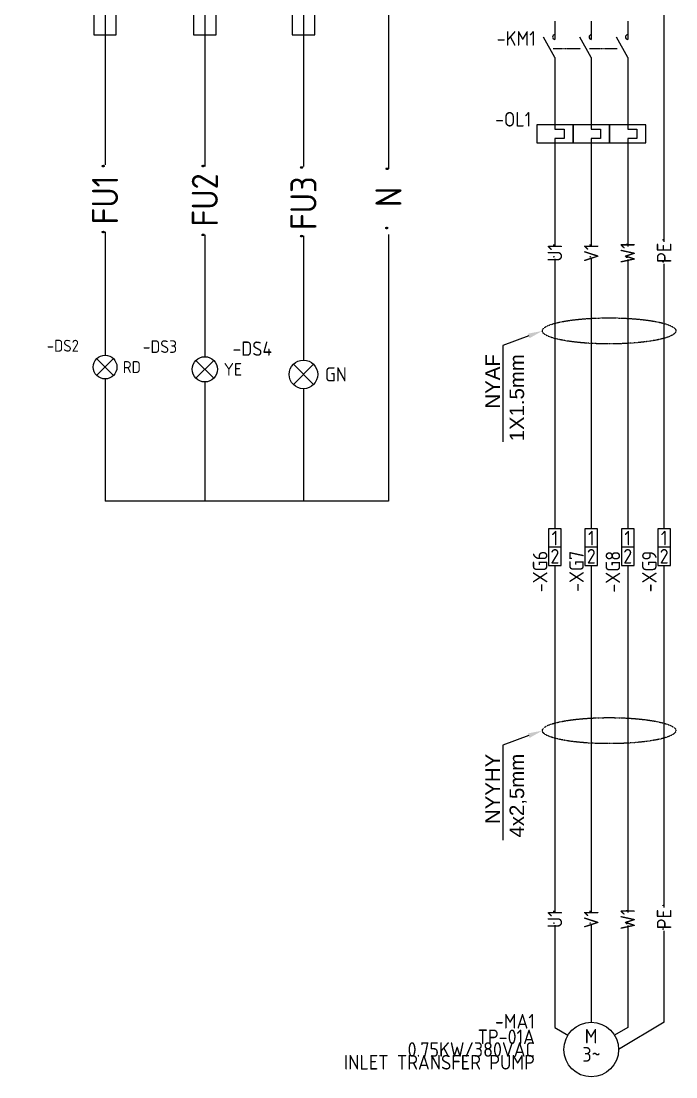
# Model space of a CAD drawing. Header units: millimetres. Extents: x 67033 to 212947, y 35102 to 335921.
# Drawn here: x 68221 to 69319, y 166280 to 168049 of the extents above; entities that cross this region are included whole.
import ezdxf
from ezdxf import colors
from ezdxf.entities.mleader import LeaderData, LeaderLine
from ezdxf.enums import TextEntityAlignment as Align
from ezdxf.math import Vec2, Vec3

# ---------------------------------------------------------------- set-up
doc = ezdxf.new("R2010")
doc.units = ezdxf.units.MM
doc.linetypes.add('DASHED', pattern=[0.75, 0.5, -0.25])
for name, color, linetype in [('DESC', 1, 'Continuous'), ('LINK', 9, 'DASHED'), ('MISC', 2, 'Continuous'), ('RED_2.5mm^2', 1, 'Continuous'), ('SYMS', 7, 'Continuous'), ('TAGS', 51, 'Continuous'), ('TERMS', 4, 'Continuous')]:
    doc.layers.add(name, color=color, linetype=linetype)
doc.styles.get("Standard").update_dxf_attribs({"font": 'arial.ttf'})
doc.styles.add('WD_IEC', font='isocp2.shx', dxfattribs={"width": 0.9, "height": 4})

# ---------------------------------------------------------------- blocks, each defined once
blk = doc.blocks.new('VMS21P')
for p, q in [((0, 7.5), (0, 2.5)), ((0, -2.5), (-3.12, 3.12)), ((0, -2.5), (0, -7.5))]:
    blk.add_line(p, q)
blk.add_arc((0, 3.12), 0.625, 90, 270)
at = {"style": 'WD_IEC'}
for tag, p in [('INST', (-5.25, 6.75)), ('LOC', (-5.25, 3.75)), ('TAG2', (-5.25, 0.75)), ('XREF', (-5.25, -3.75)), ('DESC1', (-5.25, -6.75)), ('DESC2', (-5.25, -9.75)), ('DESC3', (-5.25, -12.75))]:
    blk.add_attdef(tag, text='', height=2.5, dxfattribs=at).set_placement(p, align=Align.RIGHT)
blk.add_attdef('TERM01', text='', height=2, rotation=90, dxfattribs=at).set_placement((-1, 7.5), align=Align.RIGHT)
at = {"style": 'WD_IEC', "flags": 1}
for tag, p, height in [('X2TERM01', (0, 7.5), 0.32), ('X4LINK', (-2.91, 0), 0.32), ('X1LINK', (-0.5, 0), 0.32), ('CONTACT', (4, -3.5), 1), ('FAMILY', (4, -5), 1), ('X8TERM02', (0, -7.5), 0.32)]:
    blk.add_attdef(tag, p, '', height=height, dxfattribs=at)
at = {"style": 'WD_IEC'}
blk.add_attdef('TERM02', (-1, -7.5), '', height=2, rotation=90, dxfattribs=at)
blk = doc.blocks.new('VOL1')
for p, q in [((0, 7.5), (0, 1.25)), ((-5, 2.5), (-5, -2.5)), ((5, 2.5), (-5, 2.5)), ((0, 1.25), (2.5, 1.25)), ((2.5, 1.25), (2.5, -1.25)), ((5, -2.5), (5, 2.5)), ((-5, -2.5), (5, -2.5)), ((0, -1.25), (0, -7.5)), ((2.5, -1.25), (0, -1.25))]:
    blk.add_line(p, q)
at = {"style": 'WD_IEC'}
for tag, p in [('INST', (-6.5, 9)), ('LOC', (-6.5, 5.5)), ('TAG1', (-6.5, 2)), ('RATING1', (-6.5, -2.5)), ('XREF', (-6.5, -6.5)), ('DESC1', (-6.5, -10.35)), ('DESC2', (-6.5, -13.85)), ('DESC3', (-6.5, -17.35))]:
    blk.add_attdef(tag, text='', height=2.5, dxfattribs=at).set_placement(p, align=Align.RIGHT)
blk.add_attdef('TERM01', text='', height=2, rotation=90, dxfattribs=at).set_placement((-1, 7.5), align=Align.RIGHT)
at = {"style": 'WD_IEC', "flags": 1}
for tag, p, height in [('X2TERM01', (0, 7.5), 0.32), ('MFG', (2.75, 6.5), 1.5), ('CAT', (2.75, 4), 1.5), ('X4LINK', (-5, 0), 0.32), ('X1LINK', (5, 0), 0.32), ('ASSYCODE', (1, -4), 1), ('FAMILY', (1, -5.5), 1), ('X8TERM02', (0, -7.5), 0.32), ('CATDESC', (1, -7), 1)]:
    blk.add_attdef(tag, p, '', height=height, dxfattribs=at)
at = {"style": 'WD_IEC'}
blk.add_attdef('TERM02', (-1, -7.5), '', height=2, rotation=90, dxfattribs=at)
blk = doc.blocks.new('VOL2')
for p, q in [((0, 7.5), (0, 1.25)), ((-5, 2.5), (-5, -2.5)), ((5, 2.5), (-5, 2.5)), ((0, 1.25), (2.5, 1.25)), ((2.5, 1.25), (2.5, -1.25)), ((5, -2.5), (5, 2.5)), ((-5, -2.5), (5, -2.5)), ((0, -1.25), (0, -7.5)), ((2.5, -1.25), (0, -1.25))]:
    blk.add_line(p, q)
at = {"style": 'WD_IEC'}
for tag, p in [('INST', (-6.5, 9)), ('LOC', (-6.5, 5.5)), ('TAG2', (-6.5, 2)), ('RATING1', (-6.5, -2.5)), ('XREF', (-6.5, -6.5)), ('DESC1', (-6.5, -10.35)), ('DESC2', (-6.5, -13.85)), ('DESC3', (-6.5, -17.35))]:
    blk.add_attdef(tag, text='', height=2.5, dxfattribs=at).set_placement(p, align=Align.RIGHT)
blk.add_attdef('TERM01', text='', height=2, rotation=90, dxfattribs=at).set_placement((-1, 7.5), align=Align.RIGHT)
at = {"style": 'WD_IEC', "flags": 1}
for tag, p, height in [('X2TERM01', (0, 7.5), 0.32), ('X4LINK', (-5, 0), 0.32), ('X1LINK', (5, 0), 0.32), ('FAMILY', (1, -5.5), 1), ('X8TERM02', (0, -7.5), 0.32)]:
    blk.add_attdef(tag, p, '', height=height, dxfattribs=at)
at = {"style": 'WD_IEC'}
blk.add_attdef('TERM02', (-1, -7.5), '', height=2, rotation=90, dxfattribs=at)
blk = doc.blocks.new('VT0_LGENERIC')
at = {"style": 'WD_IEC', "flags": 1}
for tag, p in [('X2TERM01', (0, 4)), ('X8TERM01', (0, -4))]:
    blk.add_attdef(tag, p, '', height=0.16, rotation=90, dxfattribs=at)
at = {"style": 'WD_IEC'}
blk.add_attdef('COLOR', text='', height=2.5, rotation=90, dxfattribs=at).set_placement((0, 0), align=Align.MIDDLE_CENTER)
for tag, p in [('X2_TINY_DOT_DONT_REMOVE', (0, 4)), ('X8_TINY_DOT_DONT_REMOVE', (0, -4))]:
    blk.add_attdef(tag, p, '', height=0.0001, rotation=90, dxfattribs=at)
blk = doc.blocks.new('VSP1001')
for p, q in [((1.75, 5), (-1.75, 5)), ((-1.75, 5), (-1.75, -5)), ((1.75, -5), (1.75, 5)), ((1.75, 0), (-1.75, 0)), ((-1.75, -5), (1.75, -5))]:
    blk.add_line(p, q)
at = {"linetype": 'Continuous', "style": 'WD_IEC', "width": 0.9, "flags": 8}
blk.add_attdef('TERMDESC01', (-1, 6), '', height=2, rotation=90, dxfattribs=at)
blk.add_attdef('X2WIRE01', text='', height=2, rotation=90, dxfattribs=at).set_placement((1, 6), align=Align.TOP_LEFT)
at = {"style": 'WD_IEC'}
for tag, p in [('INST', (-4, 5)), ('LOC', (-4, 2)), ('TAG1', (-4, -1)), ('DESC1', (-4, -4.1)), ('DESC2', (-4, -7.85)), ('DESC3', (-4, -11.6))]:
    blk.add_attdef(tag, text='', height=2.5, dxfattribs=at).set_placement(p, align=Align.RIGHT)
for tag, p in [('TERM01', (0, 2.5)), ('TERM02', (0, -2.5))]:
    blk.add_attdef(tag, text='', height=2, dxfattribs=at).set_placement(p, align=Align.MIDDLE_CENTER)
at = {"style": 'WD_IEC', "width": 0.9, "flags": 1}
for tag, p in [('ACE_FLAG', (-0.5, 4.5)), ('X2TERM01', (0, 5)), ('CAT', (-0.96, 0.48)), ('MFG', (-0.88, 1.65)), ('ASSYCODE', (-1.03, -0.58)), ('FAMILY', (-1.03, -1.66)), ('X8TERM02', (0, -5))]:
    blk.add_attdef(tag, p, '', height=0.25, dxfattribs=at)
at = {"linetype": 'Continuous', "style": 'WD_IEC', "width": 0.9, "flags": 8}
blk.add_attdef('TERMDESC02', text='', height=2, rotation=90, dxfattribs=at).set_placement((-1, -6), align=Align.RIGHT)
blk.add_attdef('X8WIRE02', text='', height=2, rotation=90, dxfattribs=at).set_placement((1, -6), align=Align.TOP_RIGHT)
blk = doc.blocks.new('VMO14')
blk.add_line((20, 7.5), (7.5, 0))
blk.add_circle((0, 0), 7.5)
at = {"style": 'WD_IEC'}
for tag, p in [('INST', (-15.5, 12.75)), ('LOC', (-15.5, 9.25)), ('TAG1', (-15.5, 5.75)), ('DESC1', (-15.5, 1.5)), ('DESC2', (-15.5, -2)), ('DESC3', (-15.5, -5.5)), ('RATING1', (-15.5, -9)), ('RATING2', (-15.5, -12.5)), ('RATING3', (-15.5, -16))]:
    blk.add_attdef(tag, text='', height=2.5, dxfattribs=at).set_placement(p, align=Align.RIGHT)
blk.add_attdef('TERM02', (-0.81, 7.4), '', height=2, rotation=90, dxfattribs=at)
for tag, p in [('TERM04', (19, 10)), ('TERM01', (-7.47, 4.61)), ('TERM03', (9.66, 4.61))]:
    blk.add_attdef(tag, text='', height=2, rotation=90, dxfattribs=at).set_placement(p, align=Align.RIGHT)
at = {"style": 'WD_IEC', "flags": 1}
for tag, p, height in [('MFG', (22.75, 9), 1.5), ('X2TERM02', (0, 7.5), 0.32), ('X2TERM04', (20, 7.5), 0.32), ('CAT', (22.75, 6.5), 1.5), ('X0TERM01', (-6.4, 3.9), 0.32), ('X0TERM03', (6.4, 3.9), 0.32), ('X4LINK', (-7.5, 0), 0.32), ('X1LINK', (7.5, 0), 0.32), ('ASSYCODE', (1, -9), 1), ('FAMILY', (1, -10.5), 1), ('CATDESC', (1, -12), 1)]:
    blk.add_attdef(tag, p, '', height=height, dxfattribs=at)
at = {"style": 'WD_IEC'}
for tag, p in [('M', (-0.06, 1.67)), ('3~', (0.05, -3.33))]:
    blk.add_attdef(tag, text='', height=2.5, dxfattribs=at).set_placement(p, align=Align.CENTER)
at = {"lineweight": 15, "style": 'WD_IEC'}
blk.add_attdef('XREF', text='', height=2.5, dxfattribs=at).set_placement((-15.5, -19.5), align=Align.RIGHT)
blk = doc.blocks.new('VFU1')
blk.add_line((0, 7.5), (0, -7.5))
blk.add_lwpolyline([(-1.25, 3.75), (-1.25, -3.75), (1.25, -3.75), (1.25, 3.75)], close=True)
at = {"style": 'WD_IEC'}
for tag, p in [('INST', (-5.25, 7.75)), ('LOC', (-5.25, 4.25)), ('TAG1', (-5.25, 0.75)), ('RATING1', (-5.25, -3.75)), ('XREF', (-5.25, -7.75)), ('DESC1', (-5.25, -11.6)), ('DESC2', (-5.25, -15.1)), ('DESC3', (-5.25, -18.6))]:
    blk.add_attdef(tag, text='', height=2.5, dxfattribs=at).set_placement(p, align=Align.RIGHT)
blk.add_attdef('TERM01', text='', height=2, rotation=90, dxfattribs=at).set_placement((-1, 7.5), align=Align.RIGHT)
at = {"style": 'WD_IEC', "flags": 1}
for tag, p, height in [('X2TERM01', (0, 7.5), 0.32), ('MFG', (2.75, 6.5), 1.5), ('CAT', (2.75, 4), 1.5), ('X4LINK', (-1.25, 0), 0.32), ('X1LINK', (1.25, 0), 0.32), ('ASSYCODE', (2.25, -4), 1), ('FAMILY', (2.25, -5.5), 1), ('CATDESC', (2.25, -7), 1), ('X8TERM02', (0, -7.5), 0.32)]:
    blk.add_attdef(tag, p, '', height=height, dxfattribs=at)
at = {"style": 'WD_IEC'}
blk.add_attdef('TERM02', (-1, -7.5), '', height=2, rotation=90, dxfattribs=at)
blk = doc.blocks.new('VLT1R')
for p, q in [((0, 7.5), (0, 2.5)), ((-1.77, -1.77), (1.77, 1.77)), ((1.77, -1.77), (-1.77, 1.77)), ((0, -2.5), (0, -7.5))]:
    blk.add_line(p, q)
blk.add_circle((0, 0), 2.5)
at = {"style": 'WD_IEC'}
for tag, p in [('INST', (-5.5, 10.25)), ('LOC', (-5.5, 6.75)), ('TAG1', (-5.5, 3.25)), ('DESC1', (-5.5, -6.35)), ('DESC2', (-5.5, -9.85)), ('DESC3', (-5.5, -13.35))]:
    blk.add_attdef(tag, text='', height=2.5, dxfattribs=at).set_placement(p, align=Align.RIGHT)
blk.add_attdef('TERM01', text='', height=2, rotation=90, dxfattribs=at).set_placement((-1, 7.5), align=Align.RIGHT)
at = {"style": 'WD_IEC', "flags": 1}
for tag, p, height in [('X2TERM01', (0, 7.5), 0.32), ('X4LINK', (-3, 0), 0.32), ('X1LINK', (3, 0), 0.32), ('ASSYCODE', (1, -4), 1), ('FAMILY', (1, -5.5), 1), ('CATDESC', (1, -7), 1), ('X8TERM02', (0, -7.5), 0.32)]:
    blk.add_attdef(tag, p, '', height=height, dxfattribs=at)
at = {"style": 'WD_IEC', "flags": 9}
for tag, p in [('MFG', (-6, -0.25)), ('CAT', (-6, -2.75))]:
    blk.add_attdef(tag, text='', height=1.5, dxfattribs=at).set_placement(p, align=Align.RIGHT)
at = {"style": 'WD_IEC'}
blk.add_attdef('TERM02', (-1, -7.5), '', height=2, rotation=90, dxfattribs=at)
at = {"lineweight": 13, "style": 'WD_IEC'}
blk.add_attdef('COLOR', text='', height=2.5, dxfattribs=at).set_placement((3.75, 0), align=Align.MIDDLE_LEFT)
at = {"lineweight": 15, "style": 'WD_IEC'}
for tag, p in [('XREF', (-5.5, -18)), ('WDTAGALT', (-5.5, -22))]:
    blk.add_attdef(tag, text='', height=2.5, dxfattribs=at).set_placement(p, align=Align.RIGHT)
blk = doc.blocks.new('VLT1Y')
for p, q in [((0, 7.5), (0, 2.5)), ((-1.77, -1.77), (1.77, 1.77)), ((1.77, -1.77), (-1.77, 1.77)), ((0, -2.5), (0, -7.5))]:
    blk.add_line(p, q)
blk.add_circle((0, 0), 2.5)
at = {"style": 'WD_IEC'}
for tag, p in [('INST', (-5.5, 10.25)), ('LOC', (-5.5, 6.75)), ('TAG1', (-5.5, 3.25)), ('DESC1', (-5.5, -6.35)), ('DESC2', (-5.5, -9.85)), ('DESC3', (-5.5, -13.35))]:
    blk.add_attdef(tag, text='', height=2.5, dxfattribs=at).set_placement(p, align=Align.RIGHT)
blk.add_attdef('TERM01', text='', height=2, rotation=90, dxfattribs=at).set_placement((-1, 7.5), align=Align.RIGHT)
at = {"style": 'WD_IEC', "flags": 1}
for tag, p, height in [('X2TERM01', (0, 7.5), 0.32), ('X4LINK', (-3, 0), 0.32), ('X1LINK', (3, 0), 0.32), ('ASSYCODE', (1, -4), 1), ('FAMILY', (1, -5.5), 1), ('CATDESC', (1, -7), 1), ('X8TERM02', (0, -7.5), 0.32)]:
    blk.add_attdef(tag, p, '', height=height, dxfattribs=at)
at = {"style": 'WD_IEC', "flags": 9}
for tag, p in [('MFG', (-6, -0.25)), ('CAT', (-6, -2.75))]:
    blk.add_attdef(tag, text='', height=1.5, dxfattribs=at).set_placement(p, align=Align.RIGHT)
at = {"style": 'WD_IEC'}
blk.add_attdef('TERM02', (-1, -7.5), '', height=2, rotation=90, dxfattribs=at)
at = {"lineweight": 13, "style": 'WD_IEC'}
blk.add_attdef('COLOR', text='', height=2.5, dxfattribs=at).set_placement((3.75, 0), align=Align.MIDDLE_LEFT)
at = {"lineweight": 15, "style": 'WD_IEC'}
for tag, p in [('XREF', (-5.5, -18)), ('WDTAGALT', (-5.5, -21.5))]:
    blk.add_attdef(tag, text='', height=2.5, dxfattribs=at).set_placement(p, align=Align.RIGHT)
blk = doc.blocks.new('VLT1G')
for p, q in [((0, 7.5), (0, 2.5)), ((-1.77, -1.77), (1.77, 1.77)), ((1.77, -1.77), (-1.77, 1.77)), ((0, -2.5), (0, -7.5))]:
    blk.add_line(p, q)
blk.add_circle((0, 0), 2.5)
at = {"style": 'WD_IEC'}
for tag, p in [('INST', (-5.5, 10.25)), ('LOC', (-5.5, 6.75)), ('TAG1', (-5.5, 3.25)), ('DESC1', (-5.5, -6.35)), ('DESC2', (-5.5, -9.85)), ('DESC3', (-5.5, -13.35))]:
    blk.add_attdef(tag, text='', height=2.5, dxfattribs=at).set_placement(p, align=Align.RIGHT)
at = {"style": 'WD_IEC', "flags": 1}
for tag, p, height in [('X2TERM01', (0, 7.5), 0.32), ('X4LINK', (-3, 0), 0.32), ('X1LINK', (3, 0), 0.32), ('ASSYCODE', (1, -4), 1), ('FAMILY', (1, -5.5), 1), ('X8TERM02', (0, -7.5), 0.32), ('CATDESC', (1, -7), 1)]:
    blk.add_attdef(tag, p, '', height=height, dxfattribs=at)
at = {"style": 'WD_IEC'}
blk.add_attdef('TERM01', text='', height=2, rotation=90, dxfattribs=at).set_placement((-1, 7.5), align=Align.RIGHT)
at = {"style": 'WD_IEC', "flags": 9}
for tag, p in [('MFG', (-6, -0.25)), ('CAT', (-6, -2.75))]:
    blk.add_attdef(tag, text='', height=1.5, dxfattribs=at).set_placement(p, align=Align.RIGHT)
at = {"style": 'WD_IEC'}
blk.add_attdef('TERM02', (-1, -7.5), '', height=2, rotation=90, dxfattribs=at)
at = {"lineweight": 13, "style": 'WD_IEC'}
blk.add_attdef('COLOR', text='', height=2.5, dxfattribs=at).set_placement((3.75, 0), align=Align.MIDDLE_LEFT)
at = {"lineweight": 15, "style": 'WD_IEC'}
for tag, p in [('XREF', (-5.5, -18)), ('WDTAGALT', (-5.5, -21))]:
    blk.add_attdef(tag, text='', height=2.5, dxfattribs=at).set_placement(p, align=Align.RIGHT)

msp = doc.modelspace()

# ---------------------------------------------------------------- linework, layer by layer
at = {"linetype": 'DASHED'}
for centre in [(69207.4, 167530.1), (69207.4, 166860.2)]:
    msp.add_ellipse(centre, major_axis=(-112, 0), ratio=0.194696, dxfattribs=at)
at = {"layer": 'LINK'}
for points in [[(69113.4, 168003.4), (69159.8, 168003.4)], [(69174.5, 168003.4), (69220.8, 168003.4)], [(69147, 167860.3), (69147, 167860.3)], [(69208.1, 167860.3), (69208.1, 167860.3)]]:
    msp.add_lwpolyline(points, dxfattribs=at)
at = {"layer": 'RED_2.5mm^2', "color": 2}
for p, q in [((69299.7, 167679.4), (69299.7, 168557.3)), ((69299.7, 167198.2), (69299.7, 167642.5)), ((69299.7, 166564), (69299.7, 167137.1)), ((69299.7, 166371.6), (69299.7, 166524.6))]:
    msp.add_line(p, q, dxfattribs=at)
at = {"layer": 'RED_2.5mm^2', "color": 5}
for p, q in [((68837.5, 168467.1), (68837.5, 167801.9)), ((68837.5, 167691.8), (68837.5, 167244.6)), ((68362, 167409.8), (68362, 167244.6)), ((68529.4, 167402.3), (68529.4, 167244.6)), ((68694.8, 167385.3), (68694.8, 167244.6)), ((68837.5, 167244.6), (68362, 167244.6))]:
    msp.add_line(p, q, dxfattribs=at)
at = {"layer": 'RED_2.5mm^2'}
for p, q in [((68362, 167969.8), (68362, 167808.4)), ((68694.8, 167969.8), (68694.8, 167805.5)), ((69116.5, 167957.6), (69116.5, 167906.1)), ((69177.5, 167957.6), (69177.5, 167906.1)), ((69238.6, 167957.6), (69238.6, 167906.1)), ((69116.5, 167814.5), (69116.5, 167670.9)), ((69177.5, 167814.5), (69177.5, 167670.9)), ((69238.6, 167814.5), (69238.6, 167671.8)), ((69116.5, 167651), (69116.5, 167198.2)), ((69177.5, 167651), (69177.5, 167198.2)), ((69238.6, 167650), (69238.6, 167198.2)), ((69116.5, 167137.1), (69116.5, 166760.3)), ((69177.5, 167137.1), (69177.5, 166760.3)), ((69238.6, 167137.1), (69238.6, 166760.3)), ((69116.5, 166760.3), (69116.5, 166554.2)), ((69177.5, 166760.3), (69177.5, 166554.2)), ((69238.6, 166760.3), (69238.6, 166555.2)), ((69116.5, 166534.4), (69116.5, 166363)), ((69177.5, 166534.4), (69177.5, 166371.6)), ((69238.6, 166533.4), (69238.6, 166363)), ((69116.5, 166363), (69138.4, 166349.6)), ((69238.6, 166363), (69216.7, 166349.6))]:
    msp.add_line(p, q, dxfattribs=at)
at = {"layer": 'RED_2.5mm^2', "color": 1}
for p, q in [((68529.4, 167969.8), (68529.4, 167805.8)), ((68362, 167696.2), (68362, 167529.1)), ((68529.4, 167691.3), (68529.4, 167529.1)), ((68694.8, 167689.6), (68694.8, 167529.1))]:
    msp.add_line(p, q, dxfattribs=at)

# ---------------------------------------------------------------- block references
at = {"layer": 'SYMS'}
ref = msp.add_blockref('VFU1', (68362, 168082.7), dxfattribs=dict(at, xscale=15.05290381239777, yscale=15.05290381239777, zscale=15.05290381239777))
ref.add_attrib('TAG1', '-F1', dxfattribs={"layer": 'TAGS', "height": 37.63, "style": 'WD_IEC'}).set_placement((68282.9, 168094), align=Align.RIGHT)
ref = msp.add_blockref('VFU1', (68529.4, 168082.7), dxfattribs=dict(at, xscale=15.05290381239777, yscale=15.05290381239777, zscale=15.05290381239777))
ref.add_attrib('TAG1', '-F2', dxfattribs={"layer": 'TAGS', "height": 37.63, "style": 'WD_IEC'}).set_placement((68450.4, 168094), align=Align.RIGHT)
ref = msp.add_blockref('VFU1', (68694.8, 168082.7), dxfattribs=dict(at, xscale=15.05290381239777, yscale=15.05290381239777, zscale=15.05290381239777))
ref.add_attrib('TAG1', '-F3', dxfattribs={"layer": 'TAGS', "height": 37.63, "style": 'WD_IEC'}).set_placement((68615.8, 168094), align=Align.RIGHT)
ref = msp.add_blockref('VMS21P', (69116.5, 168003.4), dxfattribs=dict(at, xscale=6.107617336975006, yscale=6.107617336975006, zscale=6.107617336975006))
ref.add_attrib('TAG2', '-KM1', dxfattribs={"layer": 'TAGS', "height": 24.43, "style": 'WD_IEC'}).set_placement((69084.4, 168008), align=Align.RIGHT)
at = {"layer": 'SYMS', "xscale": 6.107617336975006, "yscale": 6.107617336975006, "zscale": 6.107617336975006}
for name, p in [('VMS21P', (69177.5, 168003.4)), ('VMS21P', (69238.6, 168003.4)), ('VOL2', (69177.5, 167860.3)), ('VOL2', (69238.6, 167860.3))]:
    msp.add_blockref(name, p, dxfattribs=at)
at = {"layer": 'SYMS'}
ref = msp.add_blockref('VOL1', (69116.5, 167860.3), dxfattribs=dict(at, xscale=6.107617336975006, yscale=6.107617336975006, zscale=6.107617336975006))
ref.add_attrib('TAG1', '-OL1', dxfattribs={"layer": 'TAGS', "height": 24.43, "style": 'WD_IEC'}).set_placement((69076.8, 167872.5), align=Align.RIGHT)
at = {"layer": 'SYMS', "color": 2}
ref = msp.add_blockref('VT0_LGENERIC', (68362, 167749.5), dxfattribs=dict(at, xscale=38.1, yscale=38.1, zscale=38.1))
ref.add_attrib('X8_TINY_DOT_DONT_REMOVE', '.', (68362, 167690), dxfattribs={"layer": 'MISC', "height": 43.9, "rotation": 90, "style": 'WD_IEC'})
ref.add_attrib('X2_TINY_DOT_DONT_REMOVE', '.', (68362, 167800.5), dxfattribs={"layer": 'MISC', "height": 43.9, "rotation": 90, "style": 'WD_IEC'})
ref.add_attrib('COLOR', 'FU1', dxfattribs={"layer": 'MISC', "height": 43.88, "rotation": 90, "style": 'WD_IEC'}).set_placement((68362, 167749.5), align=Align.MIDDLE_CENTER)
ref = msp.add_blockref('VT0_LGENERIC', (68529.4, 167749.5), dxfattribs=dict(at, xscale=38.1, yscale=38.1, zscale=38.1))
ref.add_attrib('X8_TINY_DOT_DONT_REMOVE', '.', (68529.4, 167685.3), dxfattribs={"layer": 'MISC', "height": 43.9, "rotation": 90, "style": 'WD_IEC'})
ref.add_attrib('X2_TINY_DOT_DONT_REMOVE', '.', (68529.4, 167800.6), dxfattribs={"layer": 'MISC', "height": 43.9, "rotation": 90, "style": 'WD_IEC'})
ref.add_attrib('COLOR', 'FU2', dxfattribs={"layer": 'MISC', "height": 43.88, "rotation": 90, "style": 'WD_IEC'}).set_placement((68529.4, 167749.5), align=Align.MIDDLE_CENTER)
ref = msp.add_blockref('VT0_LGENERIC', (68694.8, 167744), dxfattribs=dict(at, xscale=38.1, yscale=38.1, zscale=38.1))
ref.add_attrib('X8_TINY_DOT_DONT_REMOVE', '.', (68694.8, 167683.2), dxfattribs={"layer": 'MISC', "height": 43.9, "rotation": 90, "style": 'WD_IEC'})
ref.add_attrib('X2_TINY_DOT_DONT_REMOVE', '.', (68694.8, 167798.2), dxfattribs={"layer": 'MISC', "height": 43.9, "rotation": 90, "style": 'WD_IEC'})
ref.add_attrib('COLOR', 'FU3', dxfattribs={"layer": 'MISC', "height": 43.88, "rotation": 90, "style": 'WD_IEC'}).set_placement((68694.8, 167744), align=Align.MIDDLE_CENTER)
ref = msp.add_blockref('VT0_LGENERIC', (68837.5, 167754.5), dxfattribs=dict(at, xscale=38.1, yscale=38.1, zscale=38.1))
ref.add_attrib('X8_TINY_DOT_DONT_REMOVE', '.', (68837.5, 167696.7), dxfattribs={"layer": 'MISC', "height": 43.9, "rotation": 90, "style": 'WD_IEC'})
ref.add_attrib('X2_TINY_DOT_DONT_REMOVE', '.', (68838.3, 167796), dxfattribs={"layer": 'MISC', "height": 43.9, "rotation": 90, "style": 'WD_IEC'})
ref.add_attrib('COLOR', 'N', dxfattribs={"layer": 'MISC', "height": 43.9, "rotation": 90, "style": 'WD_IEC'}).set_placement((68837.5, 167754.5), align=Align.MIDDLE_CENTER)
at = {"layer": 'SYMS'}
ref = msp.add_blockref('VT0_LGENERIC', (69116.5, 167660.9), dxfattribs=dict(at, xscale=6.107617336975006, yscale=6.107617336975006, zscale=6.107617336975006))
ref.add_attrib('X8_TINY_DOT_DONT_REMOVE', '.', (69116.5, 167651), dxfattribs={"layer": 'MISC', "height": 24.4, "rotation": 90, "style": 'WD_IEC'})
ref.add_attrib('X2_TINY_DOT_DONT_REMOVE', '.', (69116.5, 167670.9), dxfattribs={"layer": 'MISC', "height": 24.4, "rotation": 90, "style": 'WD_IEC'})
ref.add_attrib('COLOR', 'U1', dxfattribs={"layer": 'MISC', "height": 24.43, "rotation": 90, "style": 'WD_IEC'}).set_placement((69116.5, 167660.9), align=Align.MIDDLE_CENTER)
ref = msp.add_blockref('VT0_LGENERIC', (69177.5, 167660.9), dxfattribs=dict(at, xscale=6.107617336975006, yscale=6.107617336975006, zscale=6.107617336975006))
ref.add_attrib('X8_TINY_DOT_DONT_REMOVE', '.', (69177.5, 167651), dxfattribs={"layer": 'MISC', "height": 24.4, "rotation": 90, "style": 'WD_IEC'})
ref.add_attrib('X2_TINY_DOT_DONT_REMOVE', '.', (69177.5, 167670.9), dxfattribs={"layer": 'MISC', "height": 24.4, "rotation": 90, "style": 'WD_IEC'})
ref.add_attrib('COLOR', 'V1', dxfattribs={"layer": 'MISC', "height": 24.43, "rotation": 90, "style": 'WD_IEC'}).set_placement((69177.5, 167660.9), align=Align.MIDDLE_CENTER)
ref = msp.add_blockref('VT0_LGENERIC', (69238.6, 167660.9), dxfattribs=dict(at, xscale=6.107617336975006, yscale=6.107617336975006, zscale=6.107617336975006))
ref.add_attrib('X8_TINY_DOT_DONT_REMOVE', '.', (69238.6, 167650), dxfattribs={"layer": 'MISC', "height": 24.4, "rotation": 90, "style": 'WD_IEC'})
ref.add_attrib('X2_TINY_DOT_DONT_REMOVE', '.', (69238.6, 167671.8), dxfattribs={"layer": 'MISC', "height": 24.4, "rotation": 90, "style": 'WD_IEC'})
ref.add_attrib('COLOR', 'W1', dxfattribs={"layer": 'MISC', "height": 24.43, "rotation": 90, "style": 'WD_IEC'}).set_placement((69238.6, 167660.9), align=Align.MIDDLE_CENTER)
ref = msp.add_blockref('VT0_LGENERIC', (69299.7, 167660.9), dxfattribs=dict(at, xscale=6.107617336975006, yscale=6.107617336975006, zscale=6.107617336975006))
ref.add_attrib('X8_TINY_DOT_DONT_REMOVE', '.', (69299.7, 167642.5), dxfattribs={"layer": 'MISC', "height": 24.4, "rotation": 90, "style": 'WD_IEC'})
ref.add_attrib('X2_TINY_DOT_DONT_REMOVE', '.', (69299.7, 167679.4), dxfattribs={"layer": 'MISC', "height": 24.4, "rotation": 90, "style": 'WD_IEC'})
ref.add_attrib('COLOR', 'PE', dxfattribs={"layer": 'MISC', "height": 24.43, "rotation": 90, "style": 'WD_IEC'}).set_placement((69299.7, 167660.9), align=Align.MIDDLE_CENTER)
ref = msp.add_blockref('VLT1R', (68362, 167469.5), dxfattribs=dict(at, xscale=7.954592424506187, yscale=7.954592424506187, zscale=7.954592424506187))
ref.add_attrib('COLOR', 'RD', dxfattribs={"layer": 'MISC', "lineweight": 13, "height": 19.89, "style": 'WD_IEC'}).set_placement((68391.8, 167469.5), align=Align.MIDDLE_LEFT)
ref.add_attrib('TAG1', '-DS2', dxfattribs={"layer": 'TAGS', "height": 19.89, "style": 'WD_IEC'}).set_placement((68318.2, 167495.3), align=Align.RIGHT)
ref = msp.add_blockref('VLT1Y', (68529.4, 167465.7), dxfattribs=dict(at, xscale=8.452733162535838, yscale=8.452733162535838, zscale=8.452733162535838))
ref.add_attrib('COLOR', 'YE', dxfattribs={"layer": 'MISC', "lineweight": 13, "height": 21.13, "style": 'WD_IEC'}).set_placement((68561.1, 167465.7), align=Align.MIDDLE_LEFT)
ref.add_attrib('TAG1', '-DS3', dxfattribs={"layer": 'TAGS', "height": 21.13, "style": 'WD_IEC'}).set_placement((68482.9, 167493.2), align=Align.RIGHT)
ref = msp.add_blockref('VLT1G', (68694.8, 167457.2), dxfattribs=dict(at, xscale=9.584905658952758, yscale=9.584905658952758, zscale=9.584905658952758))
ref.add_attrib('COLOR', 'GN', dxfattribs={"layer": 'MISC', "lineweight": 13, "height": 23.96, "style": 'WD_IEC'}).set_placement((68730.8, 167457.2), align=Align.MIDDLE_LEFT)
ref.add_attrib('TAG1', '-DS4', dxfattribs={"layer": 'TAGS', "height": 23.96, "style": 'WD_IEC'}).set_placement((68642.1, 167488.4), align=Align.RIGHT)
ref = msp.add_blockref('VSP1001', (69116.5, 167167.7), dxfattribs=dict(at, xscale=6.107617336975006, yscale=6.107617336975006, zscale=6.107617336975006))
ref.add_attrib('TAG1', '-XG6', dxfattribs={"layer": 'TAGS', "height": 24.43, "rotation": 90, "style": 'WD_IEC'}).set_placement((69103.9, 167161.5), align=Align.RIGHT)
ref.add_attrib('TERM01', '1', dxfattribs={"layer": 'TERMS', "height": 24.4, "style": 'WD_IEC'}).set_placement((69116.5, 167182.9), align=Align.MIDDLE_CENTER)
ref.add_attrib('TERM02', '2', dxfattribs={"layer": 'TERMS', "height": 24.4, "style": 'WD_IEC'}).set_placement((69116.5, 167152.4), align=Align.MIDDLE_CENTER)
ref = msp.add_blockref('VSP1001', (69177.5, 167167.7), dxfattribs=dict(at, xscale=6.107617336975006, yscale=6.107617336975006, zscale=6.107617336975006))
ref.add_attrib('TAG1', '-XG7', dxfattribs={"layer": 'TAGS', "height": 24.43, "rotation": 90, "style": 'WD_IEC'}).set_placement((69165, 167161.5), align=Align.RIGHT)
ref.add_attrib('TERM01', '1', dxfattribs={"layer": 'TERMS', "height": 24.4, "style": 'WD_IEC'}).set_placement((69177.5, 167182.9), align=Align.MIDDLE_CENTER)
ref.add_attrib('TERM02', '2', dxfattribs={"layer": 'TERMS', "height": 24.4, "style": 'WD_IEC'}).set_placement((69177.5, 167152.4), align=Align.MIDDLE_CENTER)
ref = msp.add_blockref('VSP1001', (69238.6, 167167.7), dxfattribs=dict(at, xscale=6.107617336975006, yscale=6.107617336975006, zscale=6.107617336975006))
ref.add_attrib('TAG1', '-XG8', dxfattribs={"layer": 'TAGS', "height": 24.43, "rotation": 90, "style": 'WD_IEC'}).set_placement((69226, 167161.5), align=Align.RIGHT)
ref.add_attrib('TERM01', '1', dxfattribs={"layer": 'TERMS', "height": 24.4, "style": 'WD_IEC'}).set_placement((69238.6, 167182.9), align=Align.MIDDLE_CENTER)
ref.add_attrib('TERM02', '2', dxfattribs={"layer": 'TERMS', "height": 24.4, "style": 'WD_IEC'}).set_placement((69238.6, 167152.4), align=Align.MIDDLE_CENTER)
ref = msp.add_blockref('VSP1001', (69299.7, 167167.7), dxfattribs=dict(at, xscale=6.107617336975006, yscale=6.107617336975006, zscale=6.107617336975006))
ref.add_attrib('TAG1', '-XG9', dxfattribs={"layer": 'TAGS', "height": 24.43, "rotation": 90, "style": 'WD_IEC'}).set_placement((69287.1, 167161.5), align=Align.RIGHT)
ref.add_attrib('TERM01', '1', dxfattribs={"layer": 'TERMS', "height": 24.4, "style": 'WD_IEC'}).set_placement((69299.7, 167182.9), align=Align.MIDDLE_CENTER)
ref.add_attrib('TERM02', '2', dxfattribs={"layer": 'TERMS', "height": 24.4, "style": 'WD_IEC'}).set_placement((69299.7, 167152.4), align=Align.MIDDLE_CENTER)
ref = msp.add_blockref('VT0_LGENERIC', (69116.5, 166544.3), dxfattribs=dict(at, xscale=6.107617336975006, yscale=6.107617336975006, zscale=6.107617336975006))
ref.add_attrib('X8_TINY_DOT_DONT_REMOVE', '.', (69116.5, 166534.4), dxfattribs={"layer": 'MISC', "height": 24.4, "rotation": 90, "style": 'WD_IEC'})
ref.add_attrib('X2_TINY_DOT_DONT_REMOVE', '.', (69116.5, 166554.2), dxfattribs={"layer": 'MISC', "height": 24.4, "rotation": 90, "style": 'WD_IEC'})
ref.add_attrib('COLOR', 'U1', dxfattribs={"layer": 'MISC', "height": 24.43, "rotation": 90, "style": 'WD_IEC'}).set_placement((69116.5, 166544.3), align=Align.MIDDLE_CENTER)
ref = msp.add_blockref('VT0_LGENERIC', (69177.5, 166544.3), dxfattribs=dict(at, xscale=6.107617336975006, yscale=6.107617336975006, zscale=6.107617336975006))
ref.add_attrib('X8_TINY_DOT_DONT_REMOVE', '.', (69177.5, 166534.4), dxfattribs={"layer": 'MISC', "height": 24.4, "rotation": 90, "style": 'WD_IEC'})
ref.add_attrib('X2_TINY_DOT_DONT_REMOVE', '.', (69177.5, 166554.2), dxfattribs={"layer": 'MISC', "height": 24.4, "rotation": 90, "style": 'WD_IEC'})
ref.add_attrib('COLOR', 'V1', dxfattribs={"layer": 'MISC', "height": 24.43, "rotation": 90, "style": 'WD_IEC'}).set_placement((69177.5, 166544.3), align=Align.MIDDLE_CENTER)
ref = msp.add_blockref('VT0_LGENERIC', (69238.6, 166544.3), dxfattribs=dict(at, xscale=6.107617336975006, yscale=6.107617336975006, zscale=6.107617336975006))
ref.add_attrib('X8_TINY_DOT_DONT_REMOVE', '.', (69238.6, 166533.4), dxfattribs={"layer": 'MISC', "height": 24.4, "rotation": 90, "style": 'WD_IEC'})
ref.add_attrib('X2_TINY_DOT_DONT_REMOVE', '.', (69238.6, 166555.2), dxfattribs={"layer": 'MISC', "height": 24.4, "rotation": 90, "style": 'WD_IEC'})
ref.add_attrib('COLOR', 'W1', dxfattribs={"layer": 'MISC', "height": 24.43, "rotation": 90, "style": 'WD_IEC'}).set_placement((69238.6, 166544.3), align=Align.MIDDLE_CENTER)
ref = msp.add_blockref('VT0_LGENERIC', (69299.7, 166544.3), dxfattribs=dict(at, xscale=6.107617336975006, yscale=6.107617336975006, zscale=6.107617336975006))
ref.add_attrib('X8_TINY_DOT_DONT_REMOVE', '.', (69299.7, 166524.6), dxfattribs={"layer": 'MISC', "height": 24.4, "rotation": 90, "style": 'WD_IEC'})
ref.add_attrib('X2_TINY_DOT_DONT_REMOVE', '.', (69299.7, 166564), dxfattribs={"layer": 'MISC', "height": 24.4, "rotation": 90, "style": 'WD_IEC'})
ref.add_attrib('COLOR', 'PE', dxfattribs={"layer": 'MISC', "height": 24.43, "rotation": 90, "style": 'WD_IEC'}).set_placement((69299.7, 166544.3), align=Align.MIDDLE_CENTER)
ref = msp.add_blockref('VMO14', (69177.5, 166325.8), dxfattribs=dict(at, xscale=6.107617336975006, yscale=6.107617336975006, zscale=6.107617336975006))
ref.add_attrib('M', 'M', dxfattribs={"layer": 'MISC', "height": 24.4, "style": 'WD_IEC'}).set_placement((69177.2, 166336), align=Align.CENTER)
ref.add_attrib('3~', '3~', dxfattribs={"layer": 'MISC', "height": 24.43, "style": 'WD_IEC'}).set_placement((69177.8, 166305.4), align=Align.CENTER)
ref.add_attrib('DESC3', 'INLET TRANSFER PUMP', dxfattribs={"layer": 'DESC', "height": 24.43, "style": 'WD_IEC'}).set_placement((69082.9, 166292.2), align=Align.RIGHT)
ref.add_attrib('DESC2', '0.75KW/380VAC', dxfattribs={"layer": 'DESC', "height": 24.43, "style": 'WD_IEC'}).set_placement((69082.9, 166313.6), align=Align.RIGHT)
ref.add_attrib('DESC1', 'TP-01A', dxfattribs={"layer": 'DESC', "height": 24.43, "style": 'WD_IEC'}).set_placement((69082.9, 166334.9), align=Align.RIGHT)
ref.add_attrib('TAG1', '-MA1', dxfattribs={"layer": 'TAGS', "height": 24.43, "style": 'WD_IEC'}).set_placement((69082.9, 166360.9), align=Align.RIGHT)

# ---------------------------------------------------------------- leaders
ml = msp.add_multileader_mtext('Standard')
ml.set_content('NYAF^J1X1.5mm', color=256)
ml.set_leader_properties()
ml.build(insert=Vec2(0, 0))
ml.multileader.update_dxf_attribs({"text_right_attachment_type": 6, "dogleg_length": 0.36, "arrow_head_size": 24.4})
ctx = ml.context
ctx.base_point, ctx.char_height, ctx.arrow_head_size, ctx.landing_gap_size, ctx.plane_origin, ctx.plane_x_axis, ctx.plane_y_axis = Vec3(69012.1, 167338.6), 24.43, 24.4, 12.2, Vec3(69095.5, 167530.1), Vec3(0, 1), Vec3(-1, 0)
ctx.right_attachment, ctx.text_align_type = 6, 2
notes = []
notes.append((ctx, [(0, (1, 1, 0), (69029, 167505.4), (0, -1), 2.2, [(0, [(69095.5, 167530.1)], 0, [])])]))
ctx.mtext.insert, ctx.mtext.text_direction, ctx.mtext.rotation, ctx.mtext.alignment, ctx.mtext.flow_direction = Vec3(68999.7, 167491), Vec3(0, 1), 1.570796, 3, 5
ml = msp.add_multileader_mtext('Standard')
ml.set_content('NYYHY^J4x2,5mm', color=256)
ml.set_leader_properties()
ml.build(insert=Vec2(0, 0))
ml.multileader.update_dxf_attribs({"text_right_attachment_type": 6, "dogleg_length": 0.36, "arrow_head_size": 24.4})
ctx = ml.context
ctx.base_point, ctx.char_height, ctx.arrow_head_size, ctx.landing_gap_size, ctx.plane_origin, ctx.plane_x_axis, ctx.plane_y_axis = Vec3(69014.3, 166671.5), 24.43, 24.4, 12.2, Vec3(69095.5, 166860.2), Vec3(0, 1), Vec3(-1, 0)
ctx.right_attachment, ctx.text_align_type = 6, 2
notes.append((ctx, [(0, (1, 1, 0), (69029, 166835.8), (0, -1), 2.2, [(0, [(69095.5, 166860.2)], 0, [])])]))
ctx.mtext.insert, ctx.mtext.text_direction, ctx.mtext.rotation, ctx.mtext.alignment, ctx.mtext.flow_direction = Vec3(68999.7, 166821.4), Vec3(0, 1), 1.570796, 3, 5
for ctx, leaders in notes:
    for number, flags, end, landing, length, lines in leaders:
        leader = LeaderData()
        leader.index, (leader.has_last_leader_line, leader.has_dogleg_vector, leader.attachment_direction) = number, flags
        leader.last_leader_point, leader.dogleg_vector, leader.dogleg_length = Vec3(end), Vec3(landing), length
        for number, points, colour, breaks in lines:
            line = LeaderLine()
            line.index, line.vertices, line.color, line.breaks = number, Vec3.list(points), colors.encode_raw_color(colour), breaks
            leader.lines.append(line)
        ctx.leaders.append(leader)

doc.saveas('drawing.dxf')
